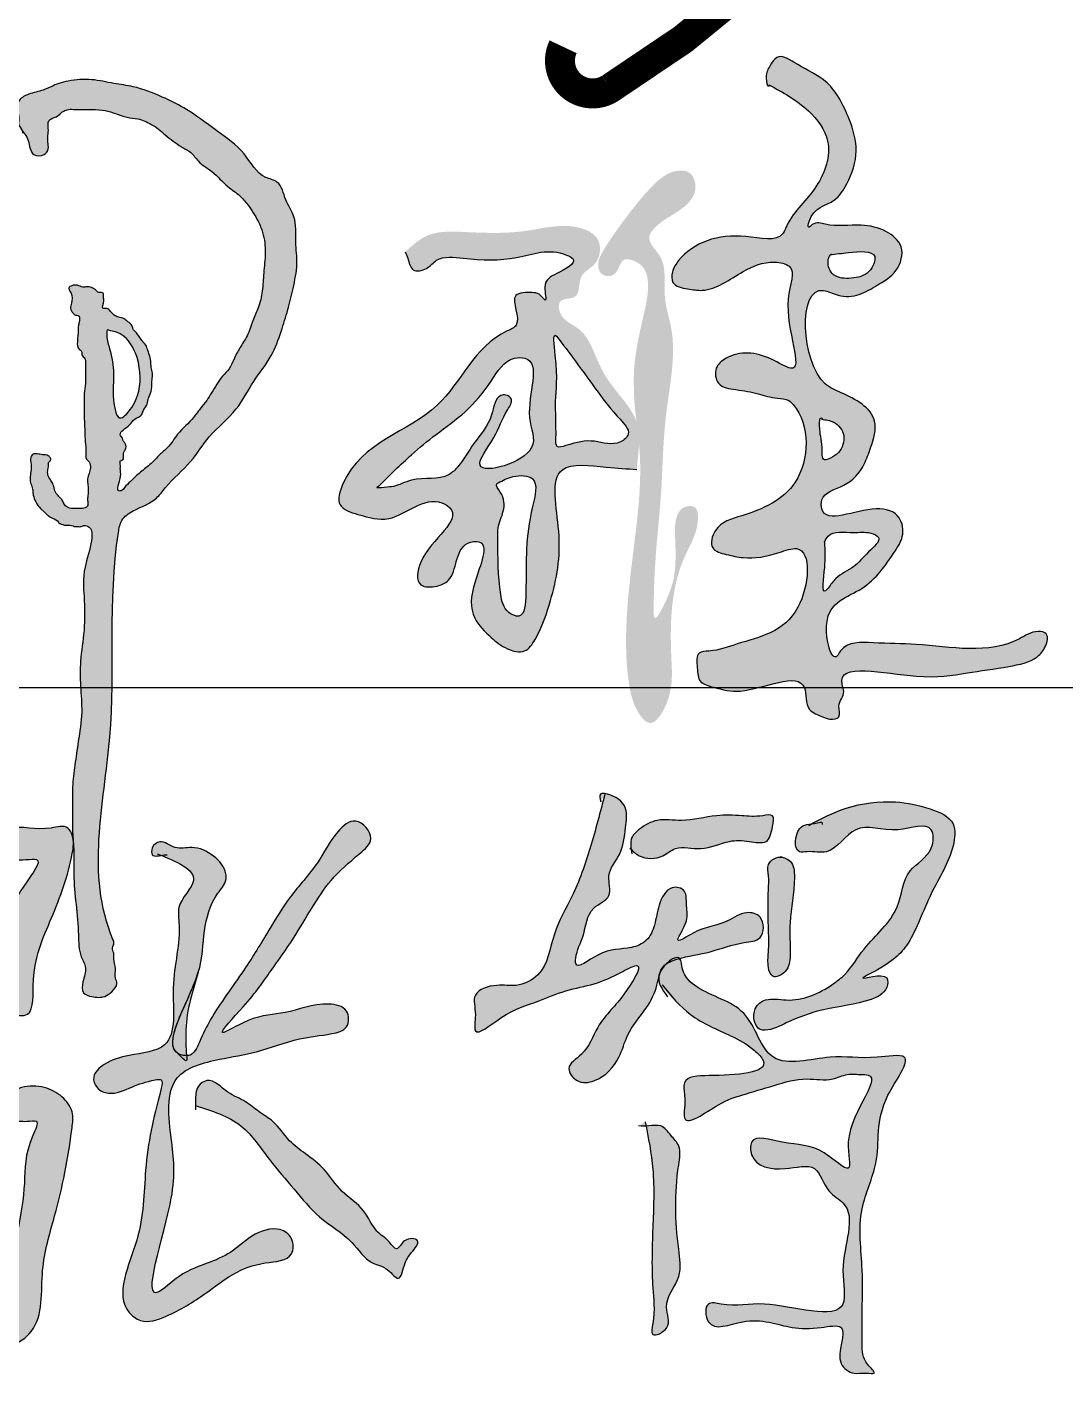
# Model space of a CAD drawing. Extents: x 0 to 2037025, y -2738621 to 0.
# Drawn here: x 998680 to 999179, y -1559253 to -1558606 of the extents above; entities that cross this region are included whole.
import ezdxf

# ---------------------------------------------------------------- set-up
doc = ezdxf.new("R2010")
doc.units = 0
doc.header["$LTSCALE"] = 10
doc.header["$MEASUREMENT"] = 0
doc.layers.add('图框', color=142, linetype='Continuous')

# ---------------------------------------------------------------- blocks, each defined once
blk = doc.blocks.new('图框A1')
at = {"layer": '图框'}
blk.add_line((76100, 9200), (83100, 9200), dxfattribs=at)
blk = doc.blocks.new('zxa')
h = blk.add_hatch(color=3)
edge = h.paths.add_edge_path()
edge.add_spline(control_points=[(42477, 26375), (42475, 26375), (42472, 26375), (42464, 26376), (42430, 26344), (42406, 26528), (42458, 26609), (42579, 26809), (42877, 26592), (43241, 26446), (43481, 25996), (43616, 25527), (43492, 25163), (43277, 24830), (43002, 24820), (42947, 24531), (43046, 24638), (43273, 24552), (43594, 24612), (43945, 24536), (44207, 24315), (44111, 23970), (43853, 23825), (43615, 23676), (43363, 23656), (42810, 23959), (42876, 22633), (43473, 22408), (43896, 22171), (43770, 21764), (43666, 21472), (43459, 21225), (43116, 21161), (43131, 20711), (43712, 21031), (44147, 20892), (44192, 20595), (43988, 20287), (43703, 19867), (43059, 19730), (43267, 18929), (43430, 19256), (43854, 19223), (44567, 19226), (45372, 19059), (45838, 19399), (46047, 19360), (46001, 19172), (45854, 18993), (45471, 18917), (44939, 18843), (44360, 18736), (43261, 19007), (43441, 18571), (43313, 18455), (43392, 18269), (43234, 18242), (43119, 18300), (42908, 18364), (42982, 18956), (42196, 18539), (41812, 18649), (41545, 18716), (41540, 18911), (41513, 19125), (41787, 19124), (42197, 19286), (42920, 19408), (43020, 20553), (42496, 20352), (42200, 20297), (41926, 20362), (41678, 20422), (41767, 20771), (42252, 20887), (42962, 21209), (42987, 22061), (42694, 22361), (42523, 22360), (42305, 22436), (42058, 22475), (41784, 22508), (41745, 22765), (42019, 22979), (42378, 22956), (42987, 22558), (42547, 23490), (42837, 24058), (42431, 24141), (42077, 23986), (41724, 23716), (41415, 23768), (41202, 23805), (41208, 24003), (41430, 24344), (41961, 24531), (42592, 24351), (42750, 24752), (43095, 25026), (43304, 25636), (42942, 26117), (42631, 26287), (42453, 26383)], knot_values=[0, 0, 0, 0, 4.159682, 11.092617, 21.072268, 126.138192, 297.028101, 427.333409, 710.722415, 1120.053689, 1698.42668, 2115.284017, 2555.962797, 2813.900149, 3240.039524, 3311.387281, 3366.977343, 3535.15512, 3994.252747, 4328.164294, 4597.771151, 4908.171047, 5211.955438, 5471.891321, 5742.81975, 5940.373219, 7137.244645, 7374.882502, 7936.049346, 8283.371736, 8507.543554, 8882.996777, 9220.820213, 9335.28628, 10032.933332, 10346.152398, 10589.087566, 10798.531085, 11439.927996, 12072.93123, 12510.628985, 12585.68246, 13014.990702, 13567.252955, 14891.663175, 15148.814642, 15257.520217, 15413.957195, 15584.668756, 15969.910734, 16507.440923, 17164.75666, 18118.003963, 18213.94545, 18411.398065, 18546.676074, 18665.393244, 18764.169978, 18955.291296, 19240.739636, 20059.591136, 20410.058912, 20591.211142, 20769.427723, 20960.913458, 21087.274896, 21461.918503, 22369.877739, 23121.304713, 23349.777831, 23817.068338, 24035.777267, 24227.89383, 24453.226668, 24841.508802, 25649.540784, 26641.501357, 26720.01011, 26868.825647, 27120.831167, 27411.631092, 27648.000337, 27842.703908, 28024.256074, 28602.253475, 28873.759684, 29761.528215, 30181.12147, 30373.546966, 30796.595901, 31370.597206, 31559.543589, 31762.68772, 31898.899833, 32063.958847, 32977.936194, 33457.61148, 33565.134981, 34196.299707, 34791.297589, 35249.902279, 35857.251129, 35857.251129, 35857.251129, 35857.251129], degree=3, periodic=0)
edge = h.paths.add_edge_path(flags=16)
edge.add_spline(control_points=[(43255, 24218), (43249, 24213), (43224, 24189), (43194, 24090), (43268, 23903), (43518, 23896), (43739, 23943), (43889, 24276), (43483, 24236), (43310, 24215), (43239, 24206)], knot_values=[0, 0, 0, 0, 22.378292, 102.460655, 294.147333, 523.864797, 765.623684, 969.796684, 1310.065919, 1545.176802, 1545.176802, 1545.176802, 1545.176802], degree=3, periodic=0)
edge = h.paths.add_edge_path(flags=16)
edge.add_spline(control_points=[(43142, 22094), (43135, 22103), (43102, 22141), (43100, 21975), (43115, 21880), (43143, 21743), (43123, 21550), (43264, 21607), (43378, 21680), (43455, 21893), (43308, 22076), (43183, 22091), (43129, 22097)], knot_values=[0, 0, 0, 0, 27.591125, 127.043142, 269.200329, 409.209264, 568.428982, 646.528434, 774.407701, 1001.163229, 1215.268103, 1373.248206, 1373.248206, 1373.248206, 1373.248206], degree=3, periodic=0)
edge = h.paths.add_edge_path(flags=16)
edge.add_spline(control_points=[(43168, 20529), (43169, 20511), (43176, 20399), (43184, 20259), (43118, 19821), (43240, 19967), (43320, 20096), (43561, 20197), (43690, 20375), (43932, 20571), (43712, 20666), (43517, 20626), (43245, 20682), (43178, 20553), (43164, 20525)], knot_values=[0, 0, 0, 0, 51.867664, 331.353462, 628.389971, 674.820601, 829.502554, 1108.086766, 1374.10569, 1600.000047, 1714.329266, 1935.389292, 2262.997984, 2352.984199, 2352.984199, 2352.984199, 2352.984199], degree=3, periodic=0)
h = blk.add_hatch(color=3)
edge = h.paths.add_edge_path()
edge.add_spline(control_points=[(32896, 25762), (32894, 25777), (32888, 25817), (32828, 25874), (32863, 25975), (32808, 26072), (32845, 26204), (32990, 26276), (33171, 26306), (33328, 26398), (33538, 26445), (33778, 26465), (34051, 26397), (34361, 26361), (34660, 26240), (35028, 26066), (35363, 25798), (35748, 25543), (35908, 25201), (36207, 25150), (36249, 24899), (36410, 24677), (36384, 24379), (36424, 24075), (36362, 23785), (36295, 23498), (36206, 23210), (36088, 22885), (35840, 22586), (35643, 22188), (35288, 21916), (35051, 21523), (34780, 21305), (34584, 21032), (34353, 20960), (34151, 20821), (33981, 19803), (34184, 18059), (33690, 16254), (34075, 15381), (34033, 15324), (34070, 15257), (34059, 15166), (34096, 15062), (34071, 14953), (34123, 14850), (34042, 14762), (33935, 14684), (33801, 14691), (33646, 14737), (33665, 14911), (33729, 15060), (33613, 15250), (33618, 15662), (33547, 16064), (33551, 16423), (33553, 16602), (33529, 16824), (33541, 17099), (33528, 17385), (33567, 17675), (33611, 17993), (33668, 18331), (33634, 18674), (33628, 19025), (33697, 19399), (33686, 19820), (33650, 20202), (33874, 20728), (33669, 20736), (33633, 20715), (33592, 20726), (33558, 20719), (33522, 20745), (33475, 20735), (33413, 20745), (33365, 20758), (33328, 20817), (33265, 20831), (33205, 20874), (33168, 20918), (33109, 20965), (33063, 21034), (33035, 21105), (33026, 21167), (33025, 21223), (32990, 21287), (32990, 21368), (33006, 21444), (33008, 21527), (32987, 21596), (33024, 21658), (33090, 21657), (33152, 21639), (33219, 21644), (33255, 21606), (33258, 21565), (33219, 21546), (33236, 21493), (33210, 21439), (33219, 21370), (33256, 21315), (33297, 21256), (33300, 21179), (33345, 21117), (33410, 21070), (33429, 20980), (33521, 20947), (33595, 20957), (33663, 20951), (33739, 20971), (33727, 21043), (33728, 21110), (33746, 21208), (33708, 21337), (33775, 21449), (33760, 21547), (33697, 21594), (33712, 21695), (33693, 21809), (33694, 21982), (33681, 22142), (33684, 22292), (33680, 22404), (33707, 22565), (33701, 22711), (33701, 22827), (33702, 22883), (33645, 22913), (33663, 22974), (33591, 23001), (33597, 23084), (33600, 23150), (33610, 23220), (33602, 23291), (33630, 23357), (33626, 23436), (33570, 23429), (33534, 23463), (33502, 23516), (33527, 23605), (33542, 23694), (33467, 23778), (33535, 23818), (33599, 23821), (33660, 23783), (33741, 23805), (33817, 23773), (33866, 23713), (33941, 23729), (33927, 23658), (33949, 23605), (33891, 23505), (33980, 23524), (34023, 23480), (34060, 23429), (34127, 23404), (34195, 23393), (34243, 23343), (34299, 23312), (34306, 23247), (34355, 23209), (34390, 23157), (34421, 23099), (34478, 23056), (34496, 22986), (34522, 22920), (34539, 22846), (34537, 22764), (34567, 22686), (34550, 22606), (34549, 22529), (34549, 22446), (34500, 22377), (34500, 22284), (34443, 22225), (34423, 22136), (34325, 22111), (34272, 22015), (34192, 21977), (34128, 21903), (34176, 21863), (34182, 21818), (34225, 21781), (34225, 21716), (34179, 21669), (34192, 21622), (34185, 21570), (34134, 21571), (34152, 21515), (34142, 21453), (34172, 21352), (34074, 21167), (34172, 21182), (34210, 21238), (34292, 21315), (34402, 21424), (34542, 21520), (34642, 21643), (34778, 21745), (34886, 21939), (35060, 22074), (35166, 22234), (35252, 22331), (35315, 22441), (35380, 22546), (35453, 22652), (35547, 22741), (35604, 22874), (35675, 23017), (35785, 23169), (35835, 23354), (35926, 23535), (35970, 23744), (35981, 23981), (36014, 24230), (35990, 24459), (35901, 24665), (35801, 24823), (35674, 24976), (35495, 25088), (35348, 25271), (35153, 25376), (35060, 25526), (34929, 25584), (34823, 25662), (34726, 25738), (34640, 25817), (34523, 25889), (34390, 25956), (34227, 25960), (34092, 26013), (33946, 26063), (33808, 26067), (33680, 26067), (33578, 26064), (33491, 26073), (33401, 26044), (33340, 25966), (33208, 25939), (33236, 25790), (33204, 25680), (33238, 25560), (33170, 25466), (32990, 25468), (32986, 25679), (32910, 25775), (32873, 25821)], knot_values=[0, 0, 0, 0, 43.588745, 119.737707, 222.027016, 321.265865, 439.486333, 583.078757, 777.422555, 993.230554, 1117.348826, 1418.932282, 1705.977325, 1956.399921, 2352.468867, 2662.079207, 3176.428662, 3633.456151, 4042.378747, 4198.906135, 4454.57336, 4694.151021, 5017.641786, 5302.65944, 5615.437275, 5896.117053, 6187.455751, 6521.651123, 6923.346746, 7340.244094, 7836.760267, 8232.757221, 8697.95254, 8875.273551, 9216.249783, 9404.224223, 9564.891395, 12189.795861, 14783.155111, 14830.773758, 14891.891792, 14964.088474, 15034.701985, 15161.800491, 15285.081179, 15356.568902, 15479.725346, 15587.490561, 15754.074514, 15867.959921, 16011.46405, 16189.462278, 16344.45347, 16625.737465, 17409.886847, 17569.354333, 17699.827774, 17946.704051, 18236.644978, 18526.585808, 18803.553393, 19111.086158, 19490.513204, 19824.260654, 20143.195625, 20537.027676, 20971.939017, 21349.141218, 21881.960701, 21901.983952, 21943.791925, 21999.857458, 22023.885515, 22041.792792, 22126.271043, 22154.588153, 22233.462862, 22259.095395, 22359.437792, 22408.310978, 22481.912574, 22530.121888, 22633.42694, 22727.121292, 22755.420966, 22819.954045, 22892.10852, 22968.254295, 23057.117057, 23125.153229, 23217.289223, 23260.587389, 23321.188653, 23390.318817, 23463.396236, 23505.95117, 23533.96607, 23570.873822, 23610.895094, 23676.046395, 23744.552391, 23809.094825, 23873.637356, 23956.14643, 24028.310059, 24096.250083, 24193.063845, 24271.938554, 24360.041562, 24416.107094, 24486.038732, 24546.204013, 24602.233813, 24694.630628, 24838.25975, 24983.117453, 25062.135675, 25110.244106, 25201.184333, 25332.704352, 25468.512269, 25712.998342, 25817.05988, 25916.596949, 26048.506089, 26306.437386, 26347.157127, 26402.199925, 26460.155056, 26505.625227, 26553.737733, 26646.02026, 26714.037362, 26759.507437, 26859.147411, 26915.113385, 26989.734716, 27021.747319, 27060.684203, 27131.511506, 27195.497191, 27326.783241, 27399.88387, 27445.146395, 27517.724415, 27593.61154, 27643.616965, 27759.651646, 27814.902852, 27869.978881, 27919.952858, 27974.434338, 28065.936166, 28115.941599, 28171.192806, 28241.951114, 28303.261542, 28378.522063, 28440.923625, 28510.822366, 28553.393142, 28623.501618, 28684.545659, 28743.060612, 28820.962393, 28888.460829, 28950.192809, 29035.124066, 29116.171549, 29193.465062, 29277.41158, 29354.739295, 29425.853875, 29519.717196, 29598.638747, 29688.098095, 29755.785623, 29851.379794, 29956.219488, 30061.859149, 30132.546254, 30181.693647, 30219.376173, 30263.171568, 30343.651328, 30378.479033, 30449.374508, 30479.916399, 30514.607124, 30556.456587, 30611.182817, 30711.029747, 30901.398526, 30920.99227, 30982.516014, 31089.559512, 31265.028802, 31443.581148, 31596.158211, 31735.229773, 31949.034514, 32247.092672, 32385.698737, 32520.638793, 32634.743347, 32765.497452, 32891.179464, 33018.9731, 33149.149032, 33320.641022, 33498.913024, 33706.534375, 33886.697892, 34106.768344, 34339.596424, 34598.848944, 34859.455311, 35017.013037, 35267.167609, 35417.474359, 35611.126412, 35892.576166, 36110.074549, 36260.381298, 36400.261905, 36529.008142, 36656.375387, 36769.286402, 36879.646476, 37066.861137, 37207.54782, 37360.65346, 37499.128962, 37665.461097, 37771.57515, 37884.321404, 37970.538851, 38033.452793, 38156.789948, 38263.713035, 38363.352503, 38535.80539, 38622.22287, 38712.391951, 38845.034419, 39038.286775, 39216.779127, 39216.779127, 39216.779127, 39216.779127], degree=3, periodic=0)
edge = h.paths.add_edge_path(flags=16)
edge.add_spline(control_points=[(33977, 23242), (33975, 23216), (33966, 23133), (34030, 22954), (34079, 22664), (34037, 22425), (34105, 22051), (34284, 22216), (34416, 22452), (34411, 22854), (34221, 23192), (34037, 23230), (33977, 23242)], knot_values=[0, 0, 0, 0, 78.25705, 246.433228, 566.406472, 904.799237, 1155.817325, 1240.758564, 1515.850523, 2001.944641, 2372.997294, 2550.877254, 2550.877254, 2550.877254, 2550.877254], degree=3, periodic=0)
h = blk.add_hatch(color=3)
edge = h.paths.add_edge_path()
edge.add_spline(control_points=[(40725, 22429), (40726, 22405), (40737, 22179), (40870, 21430), (40672, 20218), (40581, 19035), (40722, 18409), (40941, 18110), (41236, 18548), (41195, 19069), (41189, 19739), (41348, 20350), (41572, 20686), (41530, 20998), (41328, 20986), (41240, 20787), (41259, 20510), (41263, 20114), (41184, 19856), (40975, 19454), (40980, 20335), (41085, 20959), (41103, 22209), (41300, 23034), (41096, 23638), (41133, 23952), (41071, 24221), (40856, 24395), (41065, 24644), (41311, 24749), (41557, 24994), (41477, 25282), (41187, 25296), (40908, 25050), (40625, 24689), (40389, 24361), (40247, 24112), (40294, 23931), (40528, 23916), (40543, 24173), (40748, 24132), (40878, 24033), (40925, 23773), (40830, 23339), (40706, 22828), (40726, 22438), (40732, 22305)], knot_values=[0, 0, 0, 0, 72.688462, 678.855544, 2262.007754, 3759.896587, 4075.461961, 4311.829529, 4596.445167, 5212.881359, 6006.255934, 6548.630634, 7085.191105, 7205.212165, 7357.709728, 7523.959243, 7799.931062, 8205.048845, 8629.701502, 8855.789145, 9020.978422, 10480.019812, 11458.761422, 12587.956504, 12967.506053, 13331.015273, 13512.214684, 13799.855916, 13953.798446, 14351.713766, 14659.124038, 14887.578403, 15050.880343, 15426.23614, 15945.610073, 16440.575311, 16650.096301, 16772.768637, 16928.263388, 17163.552141, 17273.674539, 17465.406226, 17632.990451, 18025.15216, 18796.978586, 19193.214097, 19193.214097, 19193.214097, 19193.214097], degree=3, periodic=0)
h = blk.add_hatch(color=3)
edge = h.paths.add_edge_path()
edge.add_spline(control_points=[(37795, 24241), (37807, 24215), (37842, 24142), (37869, 23971), (38085, 24014), (38225, 24199), (38675, 24139), (39208, 24122), (39668, 24307), (40034, 24116), (39725, 23960), (39545, 23865), (39626, 23553), (39516, 23718), (39387, 23721), (39075, 23727), (39326, 23321), (38689, 23072), (38326, 22020), (37137, 21796), (36895, 20968), (37251, 20860), (37682, 20736), (38078, 21155), (38587, 20832), (37985, 20495), (37921, 19938), (38195, 19945), (38479, 20072), (38420, 20505), (38912, 20565), (38643, 19987), (38614, 19580), (38880, 19311), (39079, 19150), (39338, 19083), (39534, 19383), (39701, 19890), (39839, 20559), (39585, 21585), (40335, 21483), (40637, 21462), (40762, 21454)], knot_values=[0, 0, 0, 0, 86.903994, 248.840095, 420.514211, 585.881428, 928.617976, 1611.987579, 2251.604981, 2352.992369, 2628.995652, 2861.282265, 3028.617115, 3137.321926, 3228.481745, 3440.243107, 3819.244183, 3957.574381, 5264.092147, 6834.561027, 7107.725963, 7365.919753, 7762.914036, 8474.008417, 8588.005762, 9377.746212, 9666.140681, 9876.742408, 10033.154344, 10576.610146, 10717.614538, 11233.123817, 11697.50822, 12024.464799, 12276.168209, 12498.913843, 12699.424625, 13235.907225, 14129.9131, 14917.73703, 15479.410543, 15873.204772, 15873.204772, 15873.204772, 15873.204772], degree=3, periodic=0)
edge.add_spline(control_points=[(40762, 21454), (40765, 21495), (40782, 21678), (40848, 22158), (40279, 22595), (40156, 23244), (39773, 23373), (39743, 23662), (40055, 23615), (39991, 23961), (40283, 24068), (40325, 24415), (39907, 24644), (39317, 24466), (38670, 24490), (38100, 24520), (37886, 24324), (37795, 24241)], knot_values=[0, 0, 0, 0, 9.110817, 40.52221, 103.043177, 152.075651, 173.743274, 185.518531, 199.997578, 220.532465, 238.149118, 262.187416, 279.090252, 335.347123, 392.250015, 428.763608, 455.489048, 455.489048, 455.489048, 455.489048], degree=3, periodic=0)
edge = h.paths.add_edge_path(flags=17)
edge.add_spline(control_points=[(39739, 23159), (39737, 23160), (39678, 23221), (39764, 22647), (39704, 22391), (39733, 22010), (39722, 21717), (39965, 21800), (40194, 21852), (40496, 21736), (40708, 21929), (40470, 22172), (40262, 22447), (39993, 22820), (39815, 23057), (39734, 23164)], knot_values=[0, 0, 0, 0, 5.922425, 249.313448, 843.802709, 1321.07527, 1422.937513, 1532.576148, 1905.213661, 2236.259375, 2381.386816, 2594.453636, 3043.242961, 3532.940278, 3936.268253, 3936.268253, 3936.268253, 3936.268253], degree=3, periodic=0)
edge = h.paths.add_edge_path(flags=16)
edge.add_spline(control_points=[(37485, 21270), (37477, 21261), (37462, 21245), (37399, 21207), (37558, 21230), (37672, 21230), (37952, 21382), (38277, 21297), (38527, 21539), (38675, 21820), (38917, 22067), (38944, 22394), (39093, 22416), (39194, 22346), (39038, 22129), (38981, 21894), (38511, 21302), (39597, 21621), (39266, 22215), (39579, 22890), (39080, 22891), (38882, 22541), (38590, 22190), (38203, 21920), (37832, 21612), (37600, 21383), (37465, 21249)], knot_values=[0, 0, 0, 0, 37.646487, 70.918449, 164.10157, 284.64473, 530.89759, 1015.678364, 1166.536717, 1530.088163, 1960.266601, 2233.99098, 2294.262463, 2384.773051, 2525.72965, 2927.368804, 3320.09248, 4016.759819, 4403.475329, 5164.130175, 5297.248836, 5716.019175, 6230.577639, 6704.484186, 7110.8812, 7680.950337, 7680.950337, 7680.950337, 7680.950337], degree=3, periodic=0)
edge = h.paths.add_edge_path(flags=16)
edge.add_spline(control_points=[(39004, 21292), (38991, 21286), (38938, 21263), (39068, 21114), (39072, 20926), (38977, 20735), (38987, 20373), (38979, 20016), (39061, 19634), (39329, 19521), (39357, 20281), (39322, 20624), (39530, 21380), (39176, 21384), (39046, 21315), (38987, 21283)], knot_values=[0, 0, 0, 0, 38.740266, 154.001841, 402.958056, 626.409762, 765.623583, 1478.215256, 1729.767997, 1866.986688, 2169.905697, 3286.084285, 3644.562157, 3892.287106, 4101.066789, 4101.066789, 4101.066789, 4101.066789], degree=3, periodic=0)
at = {"color": 3}
for points in [[(42453, 26383), (42960, 26048), (43206, 25661), (43061, 25084), (42684, 24578), (42635, 24482), (42157, 24439), (41297, 24130), (41218, 23985), (41225, 23849), (41412, 23769), (41600, 23750), (42122, 23989), (42527, 24110), (42713, 24058), (42701, 23639), (42731, 22751), (42486, 22868), (41908, 22880), (41780, 22751), (41809, 22559), (42031, 22477), (42317, 22425), (42562, 22366), (42708, 22337), (42766, 22285), (42790, 21293), (42106, 20861), (41768, 20671), (41735, 20449), (41908, 20366), (42123, 20325), (42586, 20391), (42809, 20440), (42825, 19689), (42049, 19219), (41685, 19128), (41561, 19103), (41536, 18913), (41578, 18740), (41743, 18665), (42090, 18616), (42908, 18657), (42975, 18380), (43142, 18286), (43236, 18255), (43350, 18286), (43350, 18421), (43413, 18609), (43392, 18702), (44339, 18806), (44995, 18848), (45526, 18931), (45891, 19056), (45995, 19191), (46005, 19348), (45901, 19379), (45662, 19285), (44339, 19212), (43788, 19233), (43371, 19129), (43329, 19067), (43194, 19483), (43642, 19930), (44069, 20409), (44162, 20596), (44121, 20836), (43829, 20950), (43132, 20950), (43132, 21065), (43413, 21252), (43673, 21522), (43756, 21731), (43808, 22074), (43381, 22438), (43173, 22553), (43152, 23749), (43340, 23687), (43611, 23697), (43842, 23816), (44081, 24003), (44146, 24307), (43958, 24500), (43635, 24584), (43176, 24597), (43008, 24591), (42963, 24558), (42969, 24630), (43293, 24907), (43450, 25112), (43572, 25535), (43482, 25942), (43173, 26431), (42822, 26642), (42554, 26732), (42471, 26631), (42420, 26468), (42457, 26369), (42466, 26375), (42472, 26375), (42477, 26375)], [(32873, 25821), (32966, 25669), (33039, 25490), (33171, 25490), (33225, 25563), (33218, 25649), (33225, 25821), (33231, 25921), (33324, 25974), (33423, 26047), (33483, 26067), (33569, 26067), (33682, 26067), (33788, 26067), (33954, 26053), (34087, 26014), (34233, 25967), (34372, 25947), (34544, 25875), (34637, 25815), (34723, 25742), (34823, 25662), (34929, 25590), (35048, 25517), (35148, 25404), (35320, 25271), (35526, 25079), (35678, 24960), (35778, 24847), (35911, 24635), (35970, 24489), (36003, 24231), (35983, 23972), (35964, 23740), (35914, 23526), (35844, 23360), (35770, 23166), (35678, 23013), (35599, 22861), (35539, 22745), (35456, 22648), (35382, 22547), (35313, 22436), (35253, 22339), (35170, 22233), (35086, 22122), (34881, 21906), (34752, 21735), (34649, 21642), (34543, 21532), (34404, 21419), (34276, 21300), (34202, 21223), (34156, 21181), (34137, 21178), (34150, 21368), (34147, 21468), (34147, 21522), (34147, 21564), (34179, 21577), (34189, 21606), (34192, 21677), (34211, 21706), (34211, 21786), (34185, 21822), (34173, 21857), (34147, 21899), (34182, 21960), (34266, 22025), (34337, 22102), (34417, 22153), (34446, 22215), (34491, 22292), (34508, 22369), (34543, 22456), (34549, 22527), (34553, 22604), (34559, 22688), (34543, 22763), (34536, 22844), (34518, 22927), (34498, 22985), (34473, 23048), (34421, 23107), (34390, 23156), (34354, 23205), (34309, 23259), (34296, 23299), (34244, 23347), (34195, 23385), (34123, 23407), (34067, 23432), (34018, 23483), (33973, 23515), (33923, 23519), (33937, 23610), (33932, 23664), (33928, 23714), (33873, 23723), (33828, 23755), (33719, 23795), (33669, 23791), (33597, 23814), (33525, 23809), (33488, 23782), (33516, 23714), (33520, 23583), (33511, 23519), (33543, 23456), (33574, 23433), (33606, 23429), (33624, 23357), (33611, 23302), (33606, 23203), (33602, 23157), (33597, 23090), (33615, 22999), (33651, 22967), (33656, 22922), (33692, 22877), (33701, 22823), (33701, 22782), (33697, 22524), (33683, 22393), (33683, 22293), (33683, 22189), (33692, 21945), (33697, 21809), (33706, 21678), (33715, 21588), (33746, 21551), (33765, 21474), (33728, 21334), (33737, 21191), (33729, 21099), (33729, 21043), (33725, 20983), (33661, 20955), (33605, 20955), (33517, 20955), (33445, 20987), (33397, 21071), (33349, 21119), (33309, 21179), (33289, 21259), (33257, 21315), (33225, 21371), (33217, 21439), (33229, 21503), (33229, 21543), (33253, 21571), (33253, 21599), (33225, 21631), (33152, 21643), (33084, 21655), (33024, 21647), (33000, 21611), (33004, 21519), (33004, 21451), (32992, 21363), (32996, 21287), (33020, 21219), (33028, 21155), (33032, 21127), (33064, 21039), (33124, 20955), (33160, 20923), (33213, 20871), (33253, 20843), (33341, 20795), (33357, 20775), (33429, 20743), (33457, 20739), (33541, 20731), (33557, 20723), (33581, 20723), (33637, 20723), (33677, 20735), (33697, 20735), (33696, 20202), (33682, 19825), (33682, 19390), (33638, 18998), (33638, 18680), (33652, 18346), (33609, 17969), (33565, 17665), (33536, 17389), (33536, 17099), (33536, 16809), (33551, 16563), (33551, 16433), (33551, 16273), (33611, 15491), (33647, 15212), (33701, 15067), (33669, 14892), (33677, 14749), (33781, 14701), (33947, 14704), (34037, 14763), (34103, 14867), (34086, 14937), (34084, 15060), (34065, 15186), (34062, 15256), (34047, 15327), (34065, 15385), (34053, 15431), (34012, 18024), (34123, 20647), (34167, 20801), (34311, 20923), (34609, 21088), (34725, 21222), (35047, 21557), (35287, 21872), (35632, 22230), (35856, 22582), (36080, 22915), (36207, 23224), (36292, 23502), (36359, 23775), (36408, 24084), (36395, 24369), (36370, 24691), (36268, 24908), (36153, 25137), (36009, 25197), (35732, 25498), (35383, 25792), (34961, 26087), (34684, 26226), (34311, 26358), (34064, 26400), (33781, 26448), (33480, 26430), (33360, 26400), (33161, 26316), (32974, 26262), (32854, 26184), (32824, 26069), (32848, 25973), (32848, 25871), (32886, 25805), (32896, 25762)], [(37795, 24241), (37829, 24161), (37897, 24014), (38068, 24031), (38198, 24134), (38540, 24161), (39223, 24171), (39862, 24202), (39947, 24147), (39739, 23966), (39585, 23792), (39589, 23625), (39510, 23700), (39421, 23720), (39213, 23683), (39216, 23304), (39100, 23229), (38205, 22277), (36998, 21272), (36963, 21001), (37191, 20879), (37584, 20826), (38266, 21027), (38363, 20966), (37995, 20267), (37995, 19978), (38205, 19961), (38345, 20031), (38599, 20511), (38739, 20529), (38690, 20016), (38687, 19551), (38898, 19302), (39104, 19158), (39325, 19129), (39460, 19278), (39657, 19777), (39762, 20665), (39809, 21451), (40370, 21486), (40762, 21454)], [(43239, 24206), (43473, 24234), (43809, 24182), (43734, 23992), (43508, 23905), (43283, 23949), (43211, 24127), (43239, 24202), (43255, 24218)], [(33977, 23242), (34147, 23191), (34361, 22887), (34367, 22401), (34225, 22165), (34158, 22114), (34061, 22346), (34061, 22684), (34010, 23000), (33973, 23164), (33977, 23242)], [(39734, 23164), (39976, 22841), (40265, 22445), (40547, 22097), (40652, 21911), (40551, 21807), (40221, 21815), (39852, 21760), (39743, 21748), (39726, 21848), (39722, 22326), (39718, 22920), (39735, 23163), (39739, 23159)], [(37465, 21249), (37877, 21643), (38190, 21902), (38563, 22195), (38896, 22587), (39195, 22880), (39328, 22880), (39388, 22122), (39415, 21736), (38756, 21510), (38929, 21862), (39109, 22221), (39155, 22354), (39082, 22408), (39022, 22401), (38902, 22155), (38676, 21789), (38470, 21490), (38357, 21390), (37877, 21317), (37644, 21237), (37525, 21224), (37431, 21224), (37458, 21244), (37485, 21270)], [(43129, 22097), (43283, 22060), (43412, 21890), (43346, 21673), (43242, 21599), (43166, 21580), (43134, 21736), (43117, 21875), (43103, 22016), (43122, 22114), (43142, 22094)], [(38987, 21283), (39179, 21363), (39426, 21336), (39426, 20978), (39340, 19865), (39249, 19576), (39121, 19624), (39019, 19854), (38981, 20566), (38987, 20705), (39051, 20919), (39013, 21165), (38971, 21272), (39004, 21292)], [(43164, 20525), (43212, 20601), (43537, 20646), (43758, 20639), (43858, 20584), (43730, 20398), (43540, 20211), (43309, 20056), (43212, 19935), (43181, 19901), (43168, 20197), (43171, 20477), (43168, 20529)]]:
    blk.add_spline(points, degree=3, dxfattribs=at)
blk = doc.blocks.new('cfds')
h = blk.add_hatch(color=3)
edge = h.paths.add_edge_path()
edge.add_spline(control_points=[(82341, 73536), (82282, 73785), (82184, 74206), (83307, 74053), (84388, 73267), (84097, 71430), (83951, 69731), (82621, 68354), (83337, 66524), (81326, 65833), (81242, 63811), (80540, 62676), (80458, 61188), (82643, 63026), (84100, 62685), (85797, 63352), (86339, 64659), (86492, 66007), (87134, 67325), (88040, 67337), (88624, 66964), (88503, 65949), (88859, 64904), (87397, 62913), (89741, 64530), (91235, 64484), (92741, 65648), (94271, 65265), (94242, 63392), (92224, 63321), (90363, 62519), (88352, 62295), (86637, 61635), (86501, 60006), (85621, 58345), (84252, 56824), (83716, 54659), (82372, 53211), (80626, 52973), (79644, 54304), (81428, 55301), (81874, 56971), (83114, 58438), (84097, 59529), (85757, 62137), (83418, 60920), (81996, 60230), (79765, 59869), (77471, 58837), (75608, 58403), (72906, 56115), (73356, 58199), (72824, 59700), (74748, 60326), (76272, 60019), (78451, 61046), (78734, 63981), (80453, 66818), (81646, 70269), (82305, 72803), (82646, 74115)], knot_values=[0, 0, 0, 0, 581.3176, 979.553127, 2749.409662, 4126.214403, 6137.04653, 7868.9272, 9312.942871, 10753.754045, 12893.755844, 14629.136481, 15010.407779, 16724.371748, 19249.98593, 20444.850394, 21701.146453, 23197.703095, 24780.995355, 25255.666285, 25763.27617, 26649.930682, 27913.191275, 29464.062771, 30693.423851, 33345.40798, 34872.324047, 35889.549375, 37372.507474, 38589.952493, 41144.486724, 43632.828308, 44740.711565, 46181.120417, 47997.444126, 50441.264644, 52135.545469, 54609.096043, 55868.917292, 56926.009084, 58314.292716, 60604.866606, 62227.376598, 63718.391724, 65974.722002, 67114.766348, 69395.276016, 71511.248408, 73659.577746, 76645.356547, 78721.901719, 79887.834458, 81324.940168, 83047.078781, 84442.281389, 86200.518192, 89412.107804, 92416.580561, 96205.398229, 100277.778222, 100277.778222, 100277.778222, 100277.778222], degree=3, periodic=0)
h = blk.add_hatch(color=3)
edge = h.paths.add_edge_path()
edge.add_spline(control_points=[(98454, 71879), (98461, 71929), (98484, 72106), (97622, 71856), (96557, 72031), (96327, 69728), (97679, 70000), (99244, 69547), (100867, 72369), (103549, 71014), (106628, 72293), (106539, 69613), (104343, 68668), (104202, 65277), (101665, 63364), (100452, 61197), (98600, 59746), (96562, 58839), (94471, 59344), (93266, 58467), (93577, 56802), (94900, 56968), (96294, 57698), (98756, 58606), (101320, 58781), (103172, 59644), (103373, 61305), (100613, 60365), (103349, 61713), (104980, 63142), (106242, 66976), (107931, 69441), (108282, 72243), (106061, 73206), (103492, 73697), (100308, 73338), (98355, 72297), (97471, 71826)], knot_values=[0, 0, 0, 0, 131.865406, 461.936476, 1850.034915, 3522.703101, 4074.359477, 5479.675469, 8155.278569, 11233.589737, 13642.702945, 14979.446555, 17251.231333, 20021.134485, 23927.083734, 26253.597799, 27351.758995, 30959.26272, 32454.97835, 33435.989221, 34985.112267, 35725.778784, 36970.957274, 39839.309261, 43388.958154, 44818.88901, 45509.411753, 47246.118369, 48217.108423, 51416.243755, 55379.414232, 59229.18973, 60810.621821, 62815.073992, 65376.625349, 69002.451901, 71999.074217, 71999.074217, 71999.074217, 71999.074217], degree=3, periodic=0)
h = blk.add_hatch(color=3)
edge = h.paths.add_edge_path()
edge.add_spline(control_points=[(50791, 69676), (50720, 69679), (50371, 69693), (49608, 69405), (49650, 70311), (50408, 70884), (51347, 69979), (52759, 70394), (54188, 69714), (55074, 68693), (55097, 67598), (54000, 66448), (53340, 63998), (53478, 60476), (49866, 55190), (52692, 55024), (53236, 56318), (54264, 58395), (56272, 61021), (58096, 64032), (59703, 66749), (61788, 68915), (62764, 71042), (64531, 72661), (66097, 70859), (64324, 69379), (62120, 67470), (60481, 64202), (58177, 61036), (56954, 59212), (53850, 55984), (57144, 58083), (59474, 58007), (61799, 59042), (64033, 58610), (64048, 56949), (62303, 56538), (60145, 56366), (57442, 55263), (54472, 54829), (50495, 53807), (51126, 48686), (51639, 44766), (48428, 35964), (51846, 39349), (53717, 39902), (55801, 40859), (57179, 42363), (59177, 42612), (59993, 41632), (60007, 40098), (57621, 40069), (55572, 39279), (53349, 37533), (51264, 36250), (49089, 35458), (46707, 37301), (49122, 41800), (49067, 45899), (49590, 49839), (50095, 51544), (50515, 53402), (49348, 53200), (48280, 52849), (46807, 52115), (45628, 52605), (45256, 53675), (46429, 54678), (48174, 55177), (51693, 55498), (50842, 60515), (51883, 63495), (51442, 66260), (53781, 68249), (51452, 69198), (50063, 69764)], knot_values=[0, 0, 0, 0, 222.7751, 1082.051189, 1590.622921, 2291.146998, 3479.198632, 4688.549801, 6402.088568, 7954.697253, 8431.483397, 9543.894122, 12443.067513, 15572.830477, 21642.443906, 22051.42187, 23288.018658, 25115.216624, 29459.602175, 32895.619235, 35735.679148, 38934.12956, 41650.428232, 43156.953331, 44832.275422, 46192.332325, 49046.532966, 54060.162456, 56923.483935, 60256.419482, 62655.768631, 64699.815167, 67456.496262, 70699.878062, 72080.064188, 73225.810487, 74391.083669, 76785.084688, 80061.082566, 82802.69329, 86163.384709, 90576.221651, 94937.919489, 101818.716422, 103674.993993, 106159.389728, 108073.483711, 110335.629491, 112331.515824, 112927.394915, 114025.221629, 116046.662183, 118498.046561, 120992.403524, 124270.739703, 126177.590251, 127172.494946, 132458.954631, 137617.277863, 140512.025897, 143699.69313, 144288.001186, 144729.777624, 146499.763874, 148251.819866, 149186.09461, 149982.025909, 151172.113649, 153116.338065, 155809.27203, 159962.904278, 164792.909361, 165870.902975, 168092.023657, 171378.519073, 171378.519073, 171378.519073, 171378.519073], degree=3, periodic=0)
h = blk.add_hatch(color=3)
edge = h.paths.add_edge_path()
edge.add_spline(control_points=[(84613, 69744), (84537, 70167), (84408, 70880), (85309, 71717), (86516, 72393), (88511, 72020), (90490, 72618), (92546, 72554), (93746, 72417), (95051, 72717), (94800, 71549), (94553, 70381), (93017, 70724), (91477, 70768), (89777, 69853), (87941, 70461), (86744, 69361), (85306, 69342), (84679, 69953), (84467, 70159)], knot_values=[0, 0, 0, 0, 1188.060123, 2006.000152, 3449.571663, 5216.871645, 7788.364742, 9623.637694, 11153.032141, 11866.749294, 12647.474537, 13833.343016, 15056.858409, 16484.293263, 18647.935239, 20486.860697, 21545.641349, 23256.62406, 24130.436819, 24130.436819, 24130.436819, 24130.436819], degree=3, periodic=0)
h = blk.add_hatch(color=3)
edge = h.paths.add_edge_path()
edge.add_spline(control_points=[(31027, 69708), (31103, 69706), (31513, 69690), (32338, 70202), (33845, 69876), (35568, 70265), (37393, 70868), (39563, 72035), (41603, 71322), (43499, 71929), (44055, 70879), (43744, 68589), (42369, 64863), (40814, 61724), (41160, 57478), (38713, 58415), (39464, 56433), (37615, 55355), (36057, 53176), (35198, 51520), (32792, 48671), (35245, 50133), (37256, 50783), (39577, 52875), (41822, 52877), (43162, 52189), (44014, 51053), (43667, 47961), (42899, 44159), (41401, 39398), (41898, 35513), (39449, 33730), (37404, 34106), (35090, 33839), (32707, 34471), (30583, 35074), (28802, 35728), (27227, 36564), (26017, 37282), (24953, 39251), (26226, 38973), (27117, 39272), (27966, 37086), (31415, 37253), (34219, 35937), (36754, 35751), (38660, 36918), (39179, 39496), (39987, 42366), (40523, 45924), (40375, 48097), (41599, 50455), (40357, 50200), (39201, 50505), (37881, 49147), (36066, 48698), (34298, 47546), (32410, 46288), (30516, 44486), (28287, 45854), (30005, 48679), (32080, 50002), (32967, 52161), (34224, 53618), (34784, 55146), (37357, 57466), (35074, 57323), (33648, 56792), (31405, 55565), (30414, 56897), (30381, 58057), (31251, 58917), (32800, 59424), (34896, 59240), (37723, 58934), (39003, 62932), (38517, 65309), (41948, 69507), (40121, 69263), (38498, 69413), (35723, 68981), (31622, 66993), (31270, 69228), (31180, 69800)], knot_values=[0, 0, 0, 0, 227.996531, 1222.273417, 2705.276332, 4626.495431, 6445.944114, 8538.913862, 11623.559715, 12839.621956, 13449.140893, 14770.452347, 19702.119384, 24819.360132, 27089.891549, 28342.397912, 29514.969903, 31183.871901, 34052.846511, 37069.025428, 39096.765245, 39951.040249, 43450.520521, 46763.881594, 48414.853378, 49864.054496, 51185.738103, 52346.098577, 58887.429858, 62949.905032, 67462.693156, 69229.383436, 71071.871142, 73451.751416, 76191.795166, 78353.451862, 80078.380874, 81931.953195, 83459.883959, 85048.698842, 85701.246548, 86584.105355, 87542.976209, 91464.651084, 95241.629818, 97122.502844, 98794.217258, 101428.818799, 104506.817219, 108031.060907, 111565.391668, 112625.894227, 113275.458258, 114444.67357, 116308.169368, 118189.931337, 120090.789403, 122480.962598, 125405.179326, 126437.768631, 129101.913221, 132560.529033, 134378.470586, 135902.607223, 138058.966095, 140562.492093, 141130.170495, 143823.508467, 146101.642883, 146939.838323, 148335.475614, 149169.190466, 150433.959071, 153056.73477, 155835.686129, 157295.349302, 164276.933676, 166213.249775, 166993.888918, 168633.230516, 171482.200401, 175965.188333, 177507.536289, 177507.536289, 177507.536289, 177507.536289], degree=3, periodic=0)
h = blk.add_hatch(color=3)
edge = h.paths.add_edge_path()
edge.add_spline(control_points=[(96142, 69207), (95956, 69345), (95454, 69718), (94338, 69139), (94600, 68084), (94496, 66602), (94530, 64740), (94593, 62810), (94453, 61659), (94789, 60557), (96045, 61183), (96174, 62767), (95990, 65090), (96523, 67204), (96381, 69261), (95681, 69471), (95397, 69556)], knot_values=[0, 0, 0, 0, 668.836112, 1808.573515, 2633.810751, 3624.09548, 6333.632086, 8216.608931, 9299.965479, 10015.426305, 10979.533047, 12219.932529, 14618.793532, 17904.322139, 19112.793232, 19935.084692, 19935.084692, 19935.084692, 19935.084692], degree=3, periodic=0)
h = blk.add_hatch(color=3)
edge = h.paths.add_edge_path()
edge.add_spline(control_points=[(87200, 59352), (86795, 59893), (85989, 60970), (88200, 62775), (88241, 60936), (89386, 59910), (91100, 59214), (93477, 58024), (94307, 53794), (99068, 55282), (101639, 54721), (105547, 55436), (102065, 51183), (102931, 47767), (100893, 43635), (101472, 39790), (101348, 36542), (101370, 34161), (101356, 32868), (102550, 31825), (101459, 32012), (100717, 31817), (99079, 32852), (100739, 35701), (98009, 35168), (95802, 35170), (93303, 36297), (90049, 34701), (89852, 37273), (92034, 36709), (94612, 37501), (100751, 35265), (99482, 40389), (101274, 43793), (98638, 45173), (98147, 47418), (95599, 46580), (93245, 47039), (93164, 49469), (96210, 48411), (98053, 48751), (100877, 46016), (99546, 50237), (103224, 53737), (101050, 53678), (100258, 53802), (98998, 53144), (97133, 53549), (94989, 52896), (92741, 52232), (90897, 51673), (88267, 49626), (88459, 51366), (88466, 52126), (88237, 53578), (91007, 53599), (95178, 53780), (93234, 55782), (91467, 56700), (88804, 57826), (87372, 59398), (86686, 60150)], knot_values=[0, 0, 0, 0, 1812.605006, 3601.885128, 4422.119051, 6071.454328, 8058.726181, 9989.796863, 13848.637039, 17973.89568, 21385.167497, 23368.465115, 26386.183008, 31393.964711, 34866.271937, 39311.289859, 42743.294662, 44740.60395, 46254.638066, 47036.134924, 47606.578355, 48493.934621, 49666.581112, 52296.147217, 53742.166392, 55858.292127, 59474.97121, 61977.651534, 63263.154975, 64192.721898, 67338.948701, 73059.360871, 75487.534211, 80415.297826, 81733.098525, 83694.862193, 85840.016757, 88468.758956, 89397.178149, 91613.838029, 94787.330878, 96856.799996, 98770.72535, 103816.629888, 104013.054772, 105079.360466, 106186.455152, 108064.342584, 110509.005838, 112885.336457, 114784.442117, 117440.349847, 118158.652738, 119076.484338, 119994.315942, 121865.638764, 125944.507289, 126908.709176, 128954.952619, 132253.797561, 135281.576839, 135281.576839, 135281.576839, 135281.576839], degree=3, periodic=0)
h = blk.add_hatch(color=3)
edge = h.paths.add_edge_path()
edge.add_spline(control_points=[(53008, 61194), (52584, 59835), (52061, 58158), (52094, 56025), (52123, 55383), (52222, 54494), (51546, 55288), (51114, 55677), (51152, 56455), (51397, 57309), (51838, 58383), (52305, 59405), (52654, 60216), (52866, 60756), (52962, 61053), (53008, 61194)], knot_values=[0, 0, 0, 0, 4268.201427, 5268.028003, 6173.450314, 6512.761719, 7289.376882, 7856.857346, 8505.891346, 9372.400773, 10599.182026, 11949.68003, 12755.407426, 13245.904212, 13690.165036, 13690.165036, 13690.165036, 13690.165036], degree=3, periodic=0)
h = blk.add_hatch(color=3)
edge = h.paths.add_edge_path()
edge.add_spline(control_points=[(52858, 51119), (52858, 51189), (52858, 51400), (52859, 51973), (52847, 52803), (54023, 53579), (55099, 52282), (56453, 51833), (57448, 50936), (58722, 50238), (59542, 48872), (60928, 47872), (62359, 46792), (63406, 45048), (65174, 44018), (65839, 42267), (66833, 41739), (67547, 40675), (67934, 41830), (69424, 41756), (68525, 40664), (68018, 40036), (67770, 38335), (66778, 39744), (65358, 39893), (64139, 41894), (61815, 43107), (60034, 45394), (58097, 47523), (56301, 50359), (54036, 51052), (52824, 51423)], knot_values=[0, 0, 0, 0, 210.508881, 631.526756, 1742.521555, 2475.635956, 4210.57087, 5684.014711, 6871.581536, 8151.996841, 9983.545132, 11478.348327, 13251.390605, 15321.669186, 17434.341094, 19196.814819, 20414.020412, 21118.838318, 21949.316194, 22889.474942, 23852.058482, 24731.591527, 25965.429812, 26958.629029, 28222.149976, 30290.666304, 33280.496588, 36029.699991, 38828.157922, 42015.629254, 45684.594014, 45684.594014, 45684.594014, 45684.594014], degree=3, periodic=0)
h = blk.add_hatch(color=3)
edge = h.paths.add_edge_path()
edge.add_spline(control_points=[(85100, 49945), (85340, 49935), (85868, 49914), (86817, 50111), (87416, 49241), (88237, 48435), (87685, 45396), (87762, 42432), (88347, 38783), (86660, 37117), (87678, 35300), (85896, 34403), (86330, 36384), (86004, 38585), (86116, 42525), (86305, 46536), (85804, 49091), (85578, 50242)], knot_values=[0, 0, 0, 0, 731.569546, 1609.453001, 2609.581474, 3577.036682, 4940.946949, 11073.106369, 13080.002475, 15488.447499, 16993.619664, 18092.255146, 18873.284935, 21455.441849, 25837.283855, 30104.398598, 33603.432632, 33603.432632, 33603.432632, 33603.432632], degree=3, periodic=0)
at = {"color": 3}
for points in [[(82646, 74115), (81568, 70188), (80236, 66641), (78967, 63917), (77763, 60940), (76177, 60180), (74782, 60180), (73216, 59464), (73216, 58027), (73216, 56861), (75064, 57807), (77788, 59030), (79801, 59779), (81854, 60292), (83947, 61199), (85009, 61611), (84050, 59569), (83105, 58416), (82125, 57123), (80935, 55166), (80025, 54117), (80620, 53243), (81880, 53243), (83665, 54956), (84295, 56529), (85659, 58556), (86434, 60199), (86899, 61562), (87878, 62082), (90305, 62629), (92771, 63294), (93933, 63657), (93933, 65140), (92971, 65470), (91569, 64866), (89067, 63987), (87967, 63438), (88572, 64866), (88572, 66129), (88439, 67006), (88019, 67290), (87544, 67290), (86594, 66024), (86247, 64568), (85657, 63459), (84581, 62939), (82117, 62384), (80521, 61760), (80521, 62142), (81059, 63791), (81828, 65788), (82936, 66710), (82936, 68154), (83697, 69710), (84148, 71669), (84148, 73046), (82739, 74117), (82341, 74117), (82341, 73536)], [(84467, 70159), (85148, 69611), (86859, 69611), (87779, 70136), (89617, 70136), (91717, 70661), (93144, 70661), (94367, 70661), (94843, 71747), (94843, 72528), (94130, 72528), (92600, 72528), (90765, 72528), (88216, 72188), (86449, 72188), (85157, 71543), (84613, 70932), (84613, 69744)], [(97471, 71826), (100193, 73079), (103791, 73528), (106304, 73034), (107977, 71930), (107977, 70348), (106386, 66843), (104704, 63254), (102258, 61193), (101412, 60716), (103149, 60716), (103149, 60025), (102012, 59157), (98544, 58402), (95841, 57442), (94687, 56973), (93947, 56973), (93586, 58480), (94334, 59115), (95830, 59115), (99244, 60279), (100094, 60975), (101505, 62825), (103914, 65899), (104851, 68506), (106390, 70177), (106390, 71513), (103981, 71513), (100903, 71513), (98761, 69909), (97356, 69909), (96804, 69909), (96804, 71582), (98124, 72011), (98454, 72011), (98454, 71879)], [(31180, 69800), (31610, 68319), (36059, 68865), (38870, 69333), (40509, 69333), (41290, 69333), (40470, 67578), (38333, 60932), (37724, 59605), (34971, 59222), (32349, 59222), (31170, 58765), (30602, 58154), (30602, 56758), (31126, 56104), (33353, 56584), (35929, 57369), (36497, 57369), (35154, 55256), (33992, 53439), (33102, 52202), (32212, 50617), (29839, 48101), (29003, 45572), (29869, 45009), (32510, 46264), (34459, 47648), (36105, 48599), (37837, 49334), (39439, 50286), (40608, 50286), (41258, 50286), (41014, 49254), (40397, 45774), (39898, 42285), (39169, 39295), (38209, 36841), (36789, 35959), (34908, 35959), (31262, 36943), (27577, 38285), (27001, 39052), (26118, 39052), (25465, 39052), (26003, 37556), (27193, 36598), (28843, 35755), (30456, 35141), (32528, 34528), (35215, 33991), (37595, 33991), (39438, 33991), (40896, 34988), (41729, 39423), (42601, 43391), (43869, 49808), (43869, 50968), (43135, 52068), (41851, 52740), (40200, 52740), (37326, 51091), (34208, 49503), (33444, 49120), (34551, 50819), (36224, 53329), (38076, 55520), (39127, 56816), (39127, 57989), (40380, 57989), (41044, 60160), (42379, 65100), (43886, 69796), (43886, 71117), (43564, 71634), (42348, 71634), (39263, 71634), (37305, 70893), (35585, 70301), (33687, 70005), (32204, 70005), (31255, 69708), (31027, 69708)], [(50063, 69764), (52706, 67811), (51648, 65858), (51648, 64780), (51230, 59968), (50607, 55861), (48032, 55073), (46204, 54409), (45442, 53495), (45688, 52738), (46528, 52329), (48221, 52779), (49914, 53294), (50356, 53294), (50356, 52706), (49616, 49605), (49225, 46737), (48573, 41620), (48035, 36361), (48845, 35783), (50725, 36101), (53560, 37748), (55613, 39163), (57928, 39972), (59837, 40637), (59837, 41735), (59461, 42197), (57465, 42197), (55613, 40897), (53907, 40030), (51651, 38990), (50175, 37863), (51086, 44684), (51086, 49045), (51518, 53437), (54593, 54795), (57279, 55344), (60418, 56281), (62780, 56669), (63835, 57164), (63835, 58309), (62550, 58814), (59365, 58201), (56672, 57613), (54818, 56752), (56323, 58621), (58357, 61261), (59984, 63618), (62725, 67816), (64801, 69774), (65608, 70869), (64513, 72136), (63217, 71367), (61718, 69102), (59733, 66594), (58194, 64207), (56372, 61294), (53952, 57686), (53134, 56052), (52368, 55082), (51959, 55082), (53032, 61056), (53506, 64149), (54483, 66879), (55056, 67832), (55056, 68309), (54165, 69581), (52574, 70216), (51364, 70216), (50250, 70630), (49709, 70185), (49709, 69676), (50569, 69676), (50791, 69676)], [(95397, 69556), (96142, 69207), (96434, 68034), (96119, 64764), (96119, 62365), (95757, 61178), (94853, 60843), (94543, 61488), (94543, 62571), (94543, 64454), (94543, 67164), (94543, 68154), (94543, 68979), (95549, 69516), (96142, 69207)], [(86818, 60209), (88875, 58059), (91788, 56510), (93529, 55435), (94162, 54708), (90235, 53607), (88437, 53088), (88437, 52170), (88437, 51253), (88437, 50534), (90914, 51492), (92672, 52210), (94949, 52889), (97347, 53368), (99224, 53368), (100284, 53689), (101350, 53689), (101547, 53689), (100356, 48785), (100356, 46871), (98609, 47981), (95534, 48767), (93318, 48767), (93318, 47838), (95749, 46838), (97894, 46838), (98967, 45196), (99968, 44339), (99968, 39411), (99968, 36983), (94247, 36983), (91101, 36983), (90172, 36983), (90172, 35697), (92674, 35697), (96266, 35278), (98383, 35278), (99829, 35278), (99829, 32648), (100772, 31952), (101659, 31952), (102230, 31952), (101773, 32586), (101364, 34044), (101364, 36041), (101364, 39473), (101364, 43918), (102358, 47245), (103237, 52175), (104427, 54948), (102444, 54948), (99033, 54948), (94908, 54948), (92745, 58144), (91115, 59180), (89337, 60068), (88300, 61350), (88083, 62141), (86644, 61078), (87200, 59353)], [(53057, 61135), (52147, 56965), (52147, 55965), (52203, 55062), (52203, 54722), (51594, 55204), (51243, 55650), (51217, 56298), (51427, 57139), (51877, 58280), (52424, 59515), (52739, 60256), (52916, 60714), (52998, 60950)], [(52824, 51423), (56177, 49932), (58230, 47494), (60026, 45348), (61882, 43320), (64228, 41466), (65687, 40000), (66835, 39473), (67611, 38853), (68108, 39983), (68578, 40726), (69009, 41587), (68069, 41587), (67481, 41000), (66963, 41478), (66055, 42289), (65086, 43761), (63523, 45183), (62204, 46778), (60850, 47922), (59697, 48874), (58496, 50257), (57450, 50995), (56496, 51702), (55203, 52409), (53682, 53243), (53068, 52841), (52858, 51750), (52858, 51329), (52858, 51119)], [(85578, 50242), (86129, 46786), (86129, 42519), (86129, 38137), (86129, 35555), (86129, 34774), (87126, 35237), (87126, 36743), (88014, 38981), (88014, 40988), (88014, 47120), (88014, 48484), (87441, 49263), (86710, 49945), (85832, 49945), (85100, 49945)]]:
    blk.add_spline(points, degree=3, dxfattribs=at)
blk = doc.blocks.new('A$C30BB0D04')
at = {"const_width": 36}
for points in [[(146.1, 741.9), (38.1, 660.7, 0.314723), (20.2, 605.7, 0.108902), (172.9, 631.5, 0.055449), (600.1, 834.5, 0.108747), (677.5, 911.7, 0.4231), (621.7, 1012.7, 0.201954), (472.4, 996.1, 0.096963), (334, 620.7, 0.257393), (359.1, 406.9, 0.065958), (399.2, 364.2, 0.270252), (399.3, 433.4, 0.17984), (317.5, 536.6, 0.358759), (258.1, 536.6, 0.555126), (287.4, 502.2, 0.221994), (468.9, 609.2, -0.065923), (576, 677.9, -0.897326), (596.4, 631.9, -0.011937), (596.4, 583.3, 0.493453), (647, 635.1, -0.044453), (774.4, 753.3, -0.282672), (833, 770.2, 2.092154)], [(833, 770.2, -0.222135), (844.3, 740.4, -0.043445), (824.7, 665.3, -0.722171), (801.4, 670.2, -0.068884), (843.9, 771.9, -0.134556), (1015.9, 973.4, -0.816391), (1110.4, 805.2, -0.063114), (970.3, 610.5, -1.277593), (919.8, 732.8, -0.407738), (1001.9, 712.4, -0.362658), (980.3, 304.8, -0.091959), (666.5, 23.7, -0.748849), (610.3, 73.8, 4.021847)]]:
    blk.add_lwpolyline(points, format="xyb", dxfattribs=at)
blk = doc.blocks.new('A$C16A05140')
at = {"layer": '图框'}
blk.add_line((-7000, 2100), (0, 2100), dxfattribs=at)
blk.add_line((-7000, 2100), (0, 2100), dxfattribs=at)
for name, p, xscale, yscale, zscale in [('A$C30BB0D04', (-2029.3, 2656.7), 0.7999999999999994, 0.7999999999999994, 0.7999999999999994), ('zxa', (-4527.4, 700.5), 0.07499999999999994, 0.07499999999999994, 0.07499999999999994), ('cfds', (-2591.8, 1019.5), 0.0132, 0.0132, 0.0132)]:
    blk.add_blockref(name, p, dxfattribs=dict(xscale=xscale, yscale=yscale, zscale=zscale))
for name, p, xscale, yscale, zscale in [('A$C30BB0D04', (-2029.3, 2656.7), 0.7999999999999994, 0.7999999999999994, 0.7999999999999994), ('zxa', (-4527.4, 700.5), 0.07499999999999994, 0.07499999999999994, 0.07499999999999994), ('cfds', (-2591.8, 1019.5), 0.0132, 0.0132, 0.0132)]:
    blk.add_blockref(name, p, dxfattribs=dict(at, xscale=xscale, yscale=yscale, zscale=zscale))

msp = doc.modelspace()

# ---------------------------------------------------------------- block references
at = {"xscale": 0.5, "yscale": 0.5, "zscale": 0.5}
for name, p in [('图框A1', (958158.47, -1563523.08)), ('A$C16A05140', (999708.47, -1559973.08))]:
    msp.add_blockref(name, p, dxfattribs=at)

doc.saveas('drawing.dxf')
